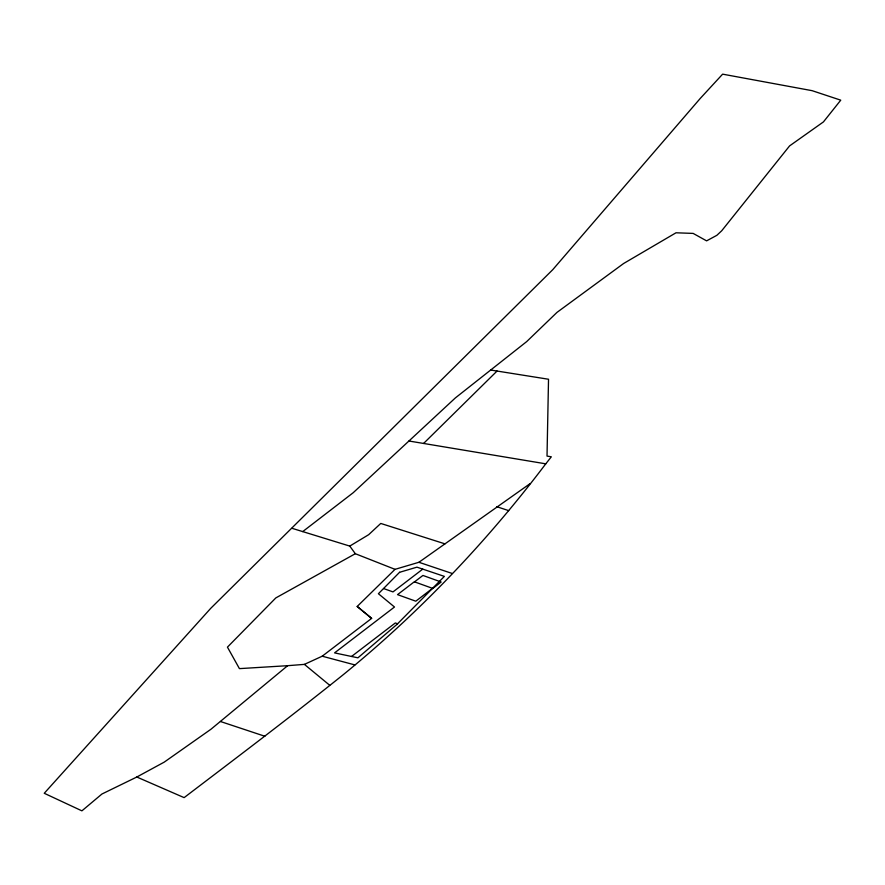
<?xml version="1.0" encoding="UTF-8"?>
<svg xmlns="http://www.w3.org/2000/svg" width="885" height="885" viewBox="0 0 885 885"><rect width="100%" height="100%" fill="white"/><g stroke="black" fill="none" stroke-linecap="round" stroke-linejoin="round"><path stroke-width="1.33" d="M490.6 370.019L548.523 379.245L547.019 456.085L551.333 456.804L545.768 463.828C486.883 541.753 419.003 612.995 343.269 674.68C290.977 716.64 237.445 757.007 184.124 797.628L136.81 777.019L101.941 794.011L81.907 810.848L44.25 793.281L210.741 608.327L552.771 269.659L700.19 98.501L722.625 74.152L812.131 90.679L840.75 100.171L823.437 121.909L789.586 145.903L721.717 230.764L716.861 235.31L706.606 240.864L693.154 233.408L676.007 232.788L623.626 263.498L556.997 312.383L526.675 341.61L455.355 397.929L353.226 492.702L302.714 531.597M423.594 443.451L497.049 371.047M371.611 618.372L357.186 606.468L395.02 569.343L418.915 562.285L530.038 483.675M136.81 777.019L164.223 762.129L210.973 729.229L287.658 665.686L304.407 664.381L322.206 656.205L371.667 618.361L357.186 606.468M422.753 569.121L392.984 591.91L383.548 588.514M414.534 581.865L422.93 575.449L441.173 582.009L432.787 588.436L414.313 581.788L397.531 594.631L415.784 601.192L432.555 588.348M351.544 656.471L395.329 622.963L397.575 623.77M292.006 528.301L349.774 546.089L368.68 534.684L380.76 523.444L444.967 543.855M395.02 569.343L355.327 553.711L275.832 597.917L227.445 647.134L239.426 668.629L287.658 665.686M408.936 441.007L545.768 463.828M322.206 656.205L354.863 664.912M496.784 506.696L508.676 510.623M220.465 721.507L264.858 736.254M418.915 562.285L452.246 573.491M304.407 664.381L329.707 685.267M349.774 546.089L355.327 553.711M399.577 572.296L378.404 593.724L394.5 607.01L334.552 652.887L357.938 657.82L396.867 624.489L444.37 576.389L416.935 567.163L399.577 572.296"/></g></svg>
